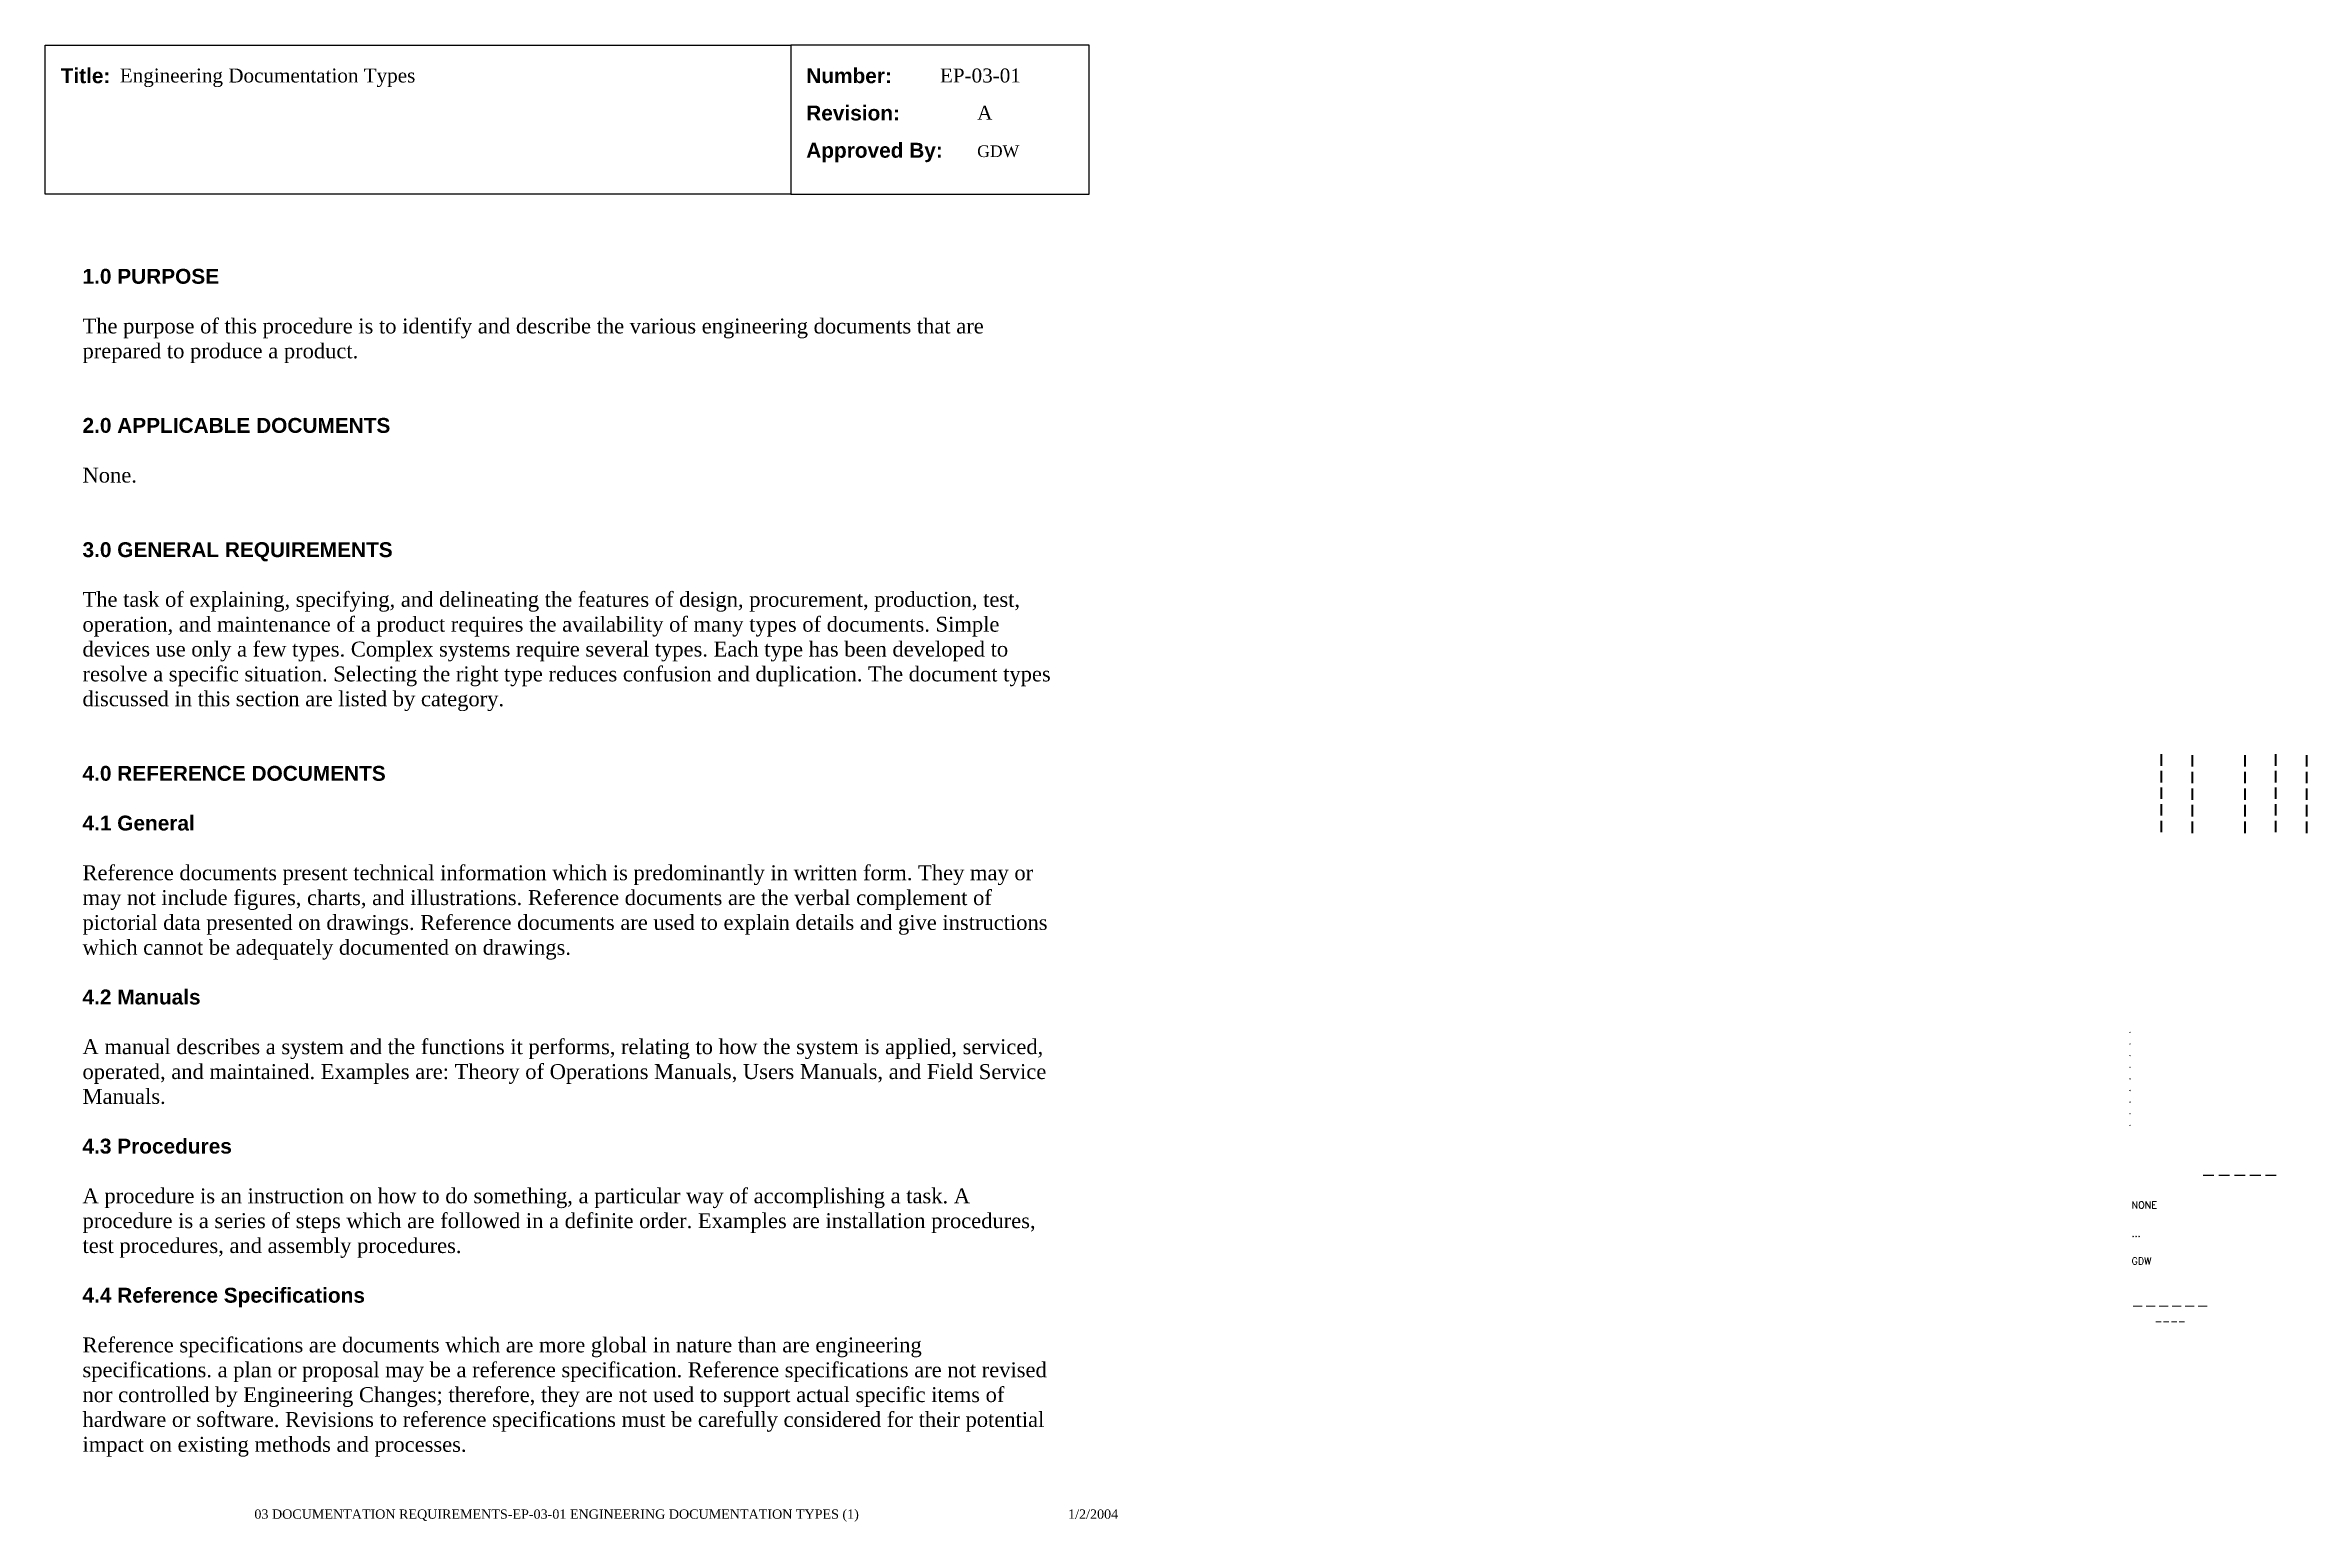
# Paper-space layout 'EP-03-01 Engineering Documentation Types (1)' of a CAD drawing. Header units: inches. Extents: x 1 to 31.3, y 0.2 to 20.
import ezdxf
from ezdxf.enums import TextEntityAlignment as Align

# ---------------------------------------------------------------- set-up
doc = ezdxf.new("R2010")
doc.units = ezdxf.units.IN
doc.header["$MEASUREMENT"] = 0
doc.layers.add('TitleBlock_Attributes', color=40, linetype='Continuous', plot=False)
doc.layers.add('TitleBlock_Atts_Print', color=1, linetype='Continuous')
doc.styles.get("Standard").update_dxf_attribs({"font": 'simplex.shx'})
doc.styles.add('style1', font='TIMES.TTF')
doc.styles.add('styleAtt', font='TIMES.TTF')
doc.styles.add('TBBIGTEXT', font='complex.shx')

# ---------------------------------------------------------------- blocks, each defined once
blk = doc.blocks.new('Test1')
at = {"layer": 'TitleBlock_Attributes', "style": 'TBBIGTEXT', "width": 0.8}
for tag, p, height in [('SideLine1', (29.492, 9.408), 0.25), ('SideLine2', (29.906, 9.396), 0.25), ('SideLine3', (30.612, 9.396), 0.25), ('SideLine4', (31.026, 9.408), 0.25), ('SideLine5', (31.44, 9.396), 0.25), ('File-Layout', (28.803, 3.641), 0.125)]:
    blk.add_attdef(tag, p, '', height=height, rotation=90, dxfattribs=at)
at = {"layer": 'TitleBlock_Attributes'}
for tag, p, height in [('REV1', (28.947, 6.754), 0.0625), ('REV2', (28.947, 6.598), 0.0625), ('REV3', (28.947, 6.442), 0.0625), ('REV4', (28.947, 6.286), 0.0625), ('REV5', (28.947, 6.13), 0.0625), ('REV6', (28.947, 5.974), 0.0625), ('REV7', (28.947, 5.818), 0.0625), ('REV8', (28.947, 5.662), 0.0625), ('REV9', (28.947, 5.506), 0.0625), ('SCALE', (28.983, 4.394), 0.0938), ('INCHARGE', (28.983, 4.016), 0.0938), ('DRW', (28.983, 3.641), 0.0938)]:
    blk.add_attdef(tag, p, '', height=height, dxfattribs=at)
at = {"layer": 'TitleBlock_Attributes', "style": 'TBBIGTEXT'}
for tag, height, p in [('PROJNUM', 0.188, (30.434, 4.761)), ('DWG_NUM', 0.156, (31.168, 4.127)), ('CUSTOMER', 0.156, (29.501, 3.017)), ('LOCATION', 0.0938, (29.501, 2.835)), ('DESC_1', 0.188, (29.501, 2.412)), ('DESC_2', 0.188, (29.501, 2.1)), ('DESC_3', 0.188, (29.501, 1.787))]:
    blk.add_attdef(tag, text='', height=height, dxfattribs=at).set_placement(p, align=Align.CENTER)
at = {"layer": 'TitleBlock_Attributes'}
blk.add_attdef('DRW_DATE', text='', height=0.0938, dxfattribs=at).set_placement((31.149, 3.648), align=Align.CENTER)

psp = doc.layouts.new('EP-03-01 Engineering Documentation Types (1)')

# ---------------------------------------------------------------- linework, layer by layer
for points in [[(1, 20), (11, 20), (11, 18), (1, 18)], [(11, 18), (15, 18), (15, 20), (11, 20)]]:
    psp.add_lwpolyline(points, close=True)

# ---------------------------------------------------------------- block references
ref = psp.add_blockref('Test1', (0, 0))
ref.add_attrib('CUSTOMER', '------', dxfattribs={"layer": 'TitleBlock_Attributes', "height": 0.1562, "style": 'TBBIGTEXT'}).set_placement((29.501, 3.017), align=Align.CENTER)
ref.add_attrib('LOCATION', '----', dxfattribs={"layer": 'TitleBlock_Attributes', "height": 0.0938, "style": 'TBBIGTEXT'}).set_placement((29.501, 2.835), align=Align.CENTER)
ref.add_attrib('DESC_1', 'Engineering Documentation Types', (2, 19.5), dxfattribs={"layer": 'TitleBlock_Atts_Print', "height": 0.1875, "style": 'styleAtt'})
ref.add_attrib('DESC_2', 'EP-03-01', (13, 19.5), dxfattribs={"layer": 'TitleBlock_Atts_Print', "height": 0.1875, "style": 'styleAtt'})
ref.add_attrib('DESC_3', 'A', (13.5, 19), dxfattribs={"layer": 'TitleBlock_Atts_Print', "height": 0.188, "style": 'styleAtt'})
ref.add_attrib('PROJNUM', '-----', dxfattribs={"layer": 'TitleBlock_Attributes', "height": 0.1875, "style": 'TBBIGTEXT'}).set_placement((30.434, 4.761), align=Align.CENTER)
ref.add_attrib('DWG_NUM', 'GDW', (13.5, 18.5), dxfattribs={"layer": 'TitleBlock_Atts_Print', "height": 0.1562, "style": 'styleAtt'})
ref.add_attrib('DRW_DATE', '1/2/2004', dxfattribs={"layer": 'TitleBlock_Atts_Print', "height": 0.125, "style": 'styleAtt'}).set_placement((15.055, 0.232), align=Align.CENTER)
ref.add_attrib('DRW', 'GDW', (28.983, 3.641), dxfattribs={"layer": 'TitleBlock_Attributes', "height": 0.0938})
ref.add_attrib('INCHARGE', '...', (28.983, 4.016), dxfattribs={"layer": 'TitleBlock_Attributes', "height": 0.0938})
ref.add_attrib('SCALE', 'NONE', (28.983, 4.394), dxfattribs={"layer": 'TitleBlock_Attributes', "height": 0.0938})
ref.add_attrib('REV1', '.', (28.947, 6.754), dxfattribs={"layer": 'TitleBlock_Attributes', "height": 0.0625})
ref.add_attrib('REV2', '.', (28.947, 6.598), dxfattribs={"layer": 'TitleBlock_Attributes', "height": 0.0625})
ref.add_attrib('REV3', '.', (28.947, 6.442), dxfattribs={"layer": 'TitleBlock_Attributes', "height": 0.0625})
ref.add_attrib('REV4', '.', (28.947, 6.286), dxfattribs={"layer": 'TitleBlock_Attributes', "height": 0.0625})
ref.add_attrib('REV5', '.', (28.947, 6.13), dxfattribs={"layer": 'TitleBlock_Attributes', "height": 0.0625})
ref.add_attrib('REV6', '.', (28.947, 5.974), dxfattribs={"layer": 'TitleBlock_Attributes', "height": 0.0625})
ref.add_attrib('REV7', '.', (28.947, 5.818), dxfattribs={"layer": 'TitleBlock_Attributes', "height": 0.0625})
ref.add_attrib('REV8', '.', (28.947, 5.662), dxfattribs={"layer": 'TitleBlock_Attributes', "height": 0.0625})
ref.add_attrib('REV9', '.', (28.947, 5.506), dxfattribs={"layer": 'TitleBlock_Attributes', "height": 0.0625})
ref.add_attrib('SideLine1', '-----', (29.492, 9.408), dxfattribs={"layer": 'TitleBlock_Attributes', "height": 0.25, "rotation": 90, "style": 'TBBIGTEXT', "width": 0.8})
ref.add_attrib('SideLine2', '-----', (29.906, 9.396), dxfattribs={"layer": 'TitleBlock_Attributes', "height": 0.25, "rotation": 90, "style": 'TBBIGTEXT', "width": 0.8})
ref.add_attrib('SideLine3', '-----', (30.612, 9.396), dxfattribs={"layer": 'TitleBlock_Attributes', "height": 0.25, "rotation": 90, "style": 'TBBIGTEXT', "width": 0.8})
ref.add_attrib('SideLine4', '-----', (31.026, 9.408), dxfattribs={"layer": 'TitleBlock_Attributes', "height": 0.25, "rotation": 90, "style": 'TBBIGTEXT', "width": 0.8})
ref.add_attrib('SideLine5', '-----', (31.44, 9.396), dxfattribs={"layer": 'TitleBlock_Attributes', "height": 0.25, "rotation": 90, "style": 'TBBIGTEXT', "width": 0.8})
ref.add_attrib('File-Layout', '03 DOCUMENTATION REQUIREMENTS-EP-03-01 ENGINEERING DOCUMENTATION TYPES (1)', dxfattribs={"layer": 'TitleBlock_Atts_Print', "height": 0.125, "style": 'styleAtt'}).set_placement((7.859, 0.232), align=Align.CENTER)

# ---------------------------------------------------------------- texts
at = {"color": 5, "char_height": 0.2, "width": 2, "attachment_point": 1, "line_spacing_factor": 1.5, "style": 'style1'}
for s, insert in [('{\\fArial|b1|i0|c0|p34;Title:}', (1.207, 19.691)), ('{\\fArial|b1|i0|c0|p34;Number:\\PRevision:\\PApproved By:}', (11.207, 19.691))]:
    psp.add_mtext(s, dxfattribs=dict(at, insert=insert))
at = {"color": 5, "insert": (1.5, 17), "char_height": 0.2, "width": 13, "attachment_point": 1, "style": 'style1'}
psp.add_mtext('{\\fArial|b1|i0|c0|p34;1.0 PURPOSE\\P\\P}The purpose of this procedure is to identify and describe the various engineering documents that are prepared to produce a product.\\P\\P\\P{\\fArial|b1|i0|c0|p34;2.0 APPLICABLE DOCUMENTS\\P\\P}None.\\P\\P\\P{\\fArial|b1|i0|c0|p34;3.0 GENERAL REQUIREMENTS\\P\\P}The task of explaining, specifying, and delineating the features of design, procurement, production, test, operation, and maintenance of a product requires the availability of many types of documents. Simple devices use only a few types. Complex systems require several types. Each type has been developed to resolve a specific situation. Selecting the right type reduces confusion and duplication. The document types discussed in this section are listed by category.\\P\\P\\P{\\fArial|b1|i0|c0|p34;4.0 REFERENCE DOCUMENTS\\P\\P4.1 General\\P\\P}Reference documents present technical information which is predominantly in written form. They may or may not include figures, charts, and illustrations. Reference documents are the verbal complement of pictorial data presented on drawings. Reference documents are used to explain details and give instructions which cannot be adequately documented on drawings.\\P\\P{\\fArial|b1|i0|c0|p34;4.2 Manuals\\P\\P}A manual describes a system and the functions it performs, relating to how the system is applied, serviced, operated, and maintained. Examples are: Theory of Operations Manuals, Users Manuals, and Field Service Manuals.\\P\\P{\\fArial|b1|i0|c0|p34;4.3 Procedures\\P\\P}A procedure is an instruction on how to do something, a particular way of accomplishing a task. A procedure is a series of steps which are followed in a definite order. Examples are installation procedures, test procedures, and assembly procedures.\\P\\P{\\fArial|b1|i0|c0|p34;4.4 Reference Specifications\\P\\P}Reference specifications are documents which are more global in nature than are engineering specifications. a plan or proposal may be a reference specification. Reference specifications are not revised nor controlled by Engineering Changes; therefore, they are not used to support actual specific items of hardware or software. Revisions to reference specifications must be carefully considered for their potential impact on existing methods and processes.', dxfattribs=at)

doc.saveas('drawing.dxf')
